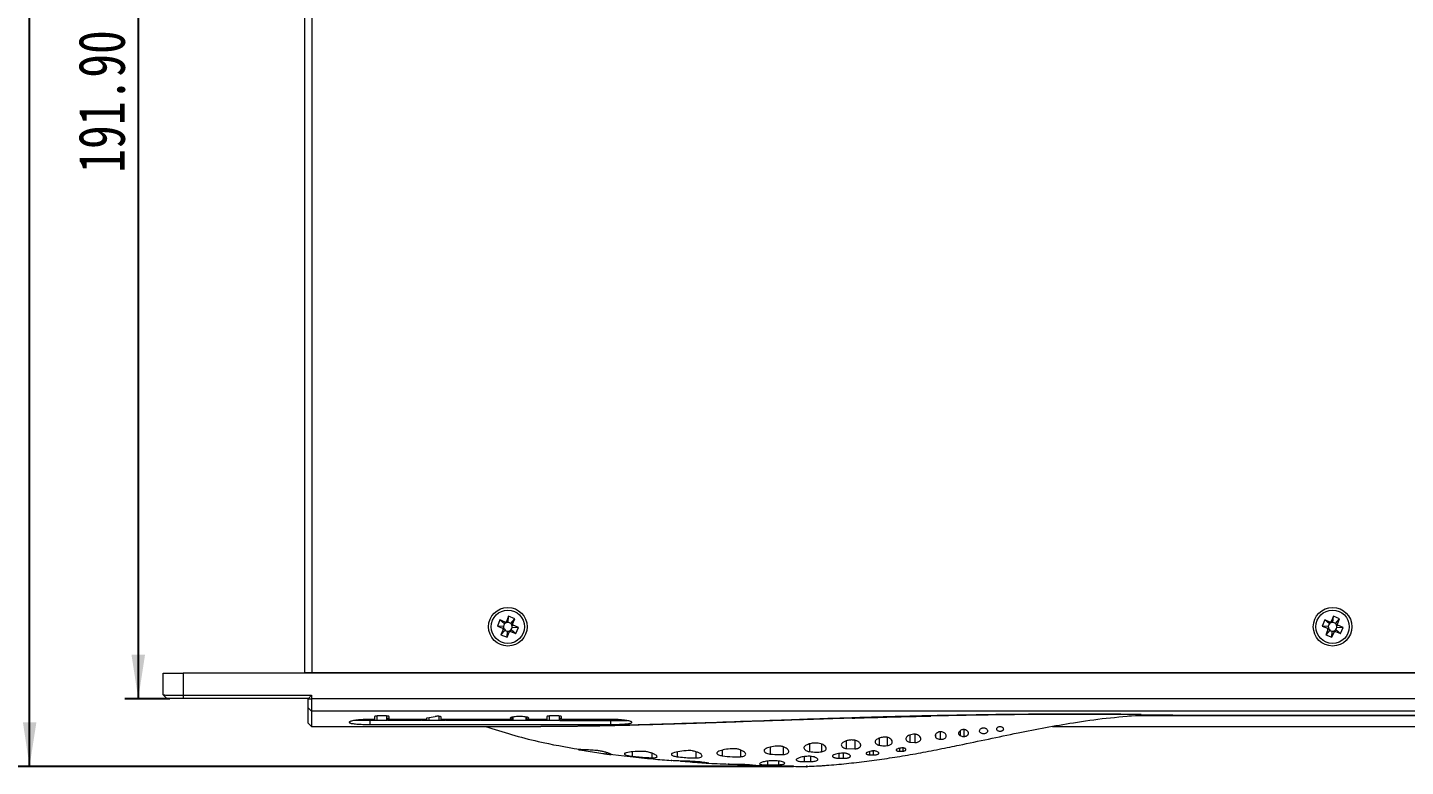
# Model space of a CAD drawing. Header units: millimetres. Extents: x 5 to 589, y 5 to 415.
# Drawn here: x 137.8 to 241.4, y 126.2 to 181.8 of the extents above; entities that cross this region are included whole.
import ezdxf

# ---------------------------------------------------------------- set-up
doc = ezdxf.new("R2010")
doc.units = ezdxf.units.MM
doc.header["$PDSIZE"] = -1
doc.styles.add('SLDTEXTSTYLE0', font='TXT', dxfattribs={"width": 0.75})
doc.dimstyles.new('SLDDIMSTYLE1', dxfattribs={"dimtxt": 3.5, "dimasz": 3.302, "dimexe": 0, "dimexo": 0.0625, "dimgap": 0.875, "dimtad": 1, "dimlfac": 2, "dimrnd": 1e-09, "dimzin": 4, "dimdsep": 46, "dimtxsty": 'SLDTEXTSTYLE0', "dimsah": 1, "dimcen": 0.09, "dimadec": 0, "dimazin": 1, "dimtfac": 1, "dimtofl": 0, "dimtmove": 0, "dimatfit": 3, "dimfxl": 1, "dimfrac": 2, "dimtolj": 1, "dimtzin": 12, "dimarcsym": 0})
doc.dimstyles.new('SLDDIMSTYLE2', dxfattribs={"dimtxt": 3.5, "dimasz": 3.302, "dimexe": 0, "dimexo": 0.0625, "dimgap": 0.875, "dimtad": 1, "dimdec": 1, "dimlfac": 2, "dimrnd": 1e-09, "dimzin": 12, "dimdsep": 46, "dimtxsty": 'SLDTEXTSTYLE0', "dimsah": 1, "dimcen": 0.09, "dimadec": 0, "dimazin": 3, "dimtfac": 1, "dimtofl": 0, "dimtmove": 0, "dimatfit": 3, "dimfxl": 1, "dimfrac": 2, "dimtolj": 1, "dimtzin": 12, "dimarcsym": 0})

# ---------------------------------------------------------------- blocks, each defined once
blk = doc.blocks.new('_D_2')
for p, q in [((157.64, 227.27), (136.99, 227.27)), ((137.99, 126.23), (137.99, 227.27)), ((195.42, 126.23), (136.99, 126.23))]:
    blk.add_line(p, q)
for points in [[(137.99, 227.27), (137.49, 223.97), (138.5, 223.97)], [(137.99, 126.23), (138.5, 129.54), (137.49, 129.54)]]:
    blk.add_solid(points)
at = {"insert": (133.48, 173.49), "char_height": 3.5, "attachment_point": 1, "rotation": 90, "style": 'SLDTEXTSTYLE0'}
blk.add_mtext('202.1', dxfattribs=at)
blk = doc.blocks.new('_D_4')
for p, q in [((157.64, 227.27), (145.16, 227.27)), ((146.16, 227.27), (146.16, 131.32)), ((148.54, 131.32), (145.16, 131.32))]:
    blk.add_line(p, q)
for points in [[(146.16, 227.27), (145.65, 223.97), (146.67, 223.97)], [(146.16, 131.32), (146.67, 134.63), (145.65, 134.63)]]:
    blk.add_solid(points)
at = {"insert": (141.65, 170.84), "char_height": 3.5, "attachment_point": 1, "rotation": 90, "style": 'SLDTEXTSTYLE0'}
blk.add_mtext('191.90', dxfattribs=at)

msp = doc.modelspace()

# ---------------------------------------------------------------- linework, layer by layer
at = {"color": 7, "linetype": 'Continuous', "lineweight": 15}
for p, q in [((158.6443, 227.2748), (158.6443, 133.2748)), ((159.2193, 227.2748), (159.2193, 133.2748)), ((173.3466, 137.2422), (173.1557, 136.7801)), ((173.1557, 136.7801), (173.5487, 136.6178)), ((173.6201, 136.7475), (173.1557, 136.7801)), ((173.7396, 137.0799), (173.3466, 137.2422)), ((173.6986, 136.9375), (173.3466, 137.2422)), ((173.9997, 137.5134), (173.8373, 137.1205)), ((173.9671, 137.049), (173.9997, 137.5134)), ((174.4618, 137.3225), (173.9997, 137.5134)), ((174.1571, 136.9705), (174.4618, 137.3225)), ((174.2994, 136.9295), (174.4618, 137.3225)), ((174.733, 136.6695), (174.34, 136.8318)), ((235.3466, 137.2422), (235.1557, 136.7801)), ((235.1557, 136.7801), (235.5487, 136.6178)), ((235.6201, 136.7475), (235.1557, 136.7801)), ((235.7396, 137.0799), (235.3466, 137.2422)), ((235.6986, 136.9375), (235.3466, 137.2422)), ((235.9997, 137.5134), (235.8373, 137.1205)), ((235.9671, 137.049), (235.9997, 137.5134)), ((236.4618, 137.3225), (235.9997, 137.5134)), ((236.1571, 136.9705), (236.4618, 137.3225)), ((236.2994, 136.9295), (236.4618, 137.3225)), ((236.733, 136.6695), (236.34, 136.8318)), ((173.5893, 136.5201), (173.4269, 136.1271)), ((173.7316, 136.4791), (173.4269, 136.1271)), ((173.4269, 136.1271), (173.889, 135.9362)), ((173.889, 135.9362), (173.9216, 136.4006)), ((173.889, 135.9362), (174.0514, 136.3292)), ((174.1491, 136.3697), (174.5421, 136.2074)), ((174.1901, 136.5121), (174.5421, 136.2074)), ((174.2685, 136.7021), (174.733, 136.6695)), ((174.5421, 136.2074), (174.733, 136.6695)), ((235.5893, 136.5201), (235.4269, 136.1271)), ((235.7316, 136.4791), (235.4269, 136.1271)), ((235.4269, 136.1271), (235.889, 135.9362)), ((235.889, 135.9362), (235.9216, 136.4006)), ((235.889, 135.9362), (236.0514, 136.3292)), ((236.1491, 136.3697), (236.5421, 136.2074)), ((236.1901, 136.5121), (236.5421, 136.2074)), ((236.2685, 136.7021), (236.733, 136.6695)), ((236.5421, 136.2074), (236.733, 136.6695)), ((148.0443, 133.2248), (149.5443, 133.2248)), ((148.0443, 131.6025), (148.0443, 133.2248)), ((149.5443, 133.2248), (149.5443, 131.5886)), ((388.3443, 133.2248), (149.5443, 133.2248)), ((158.6443, 133.2748), (159.2193, 133.2748)), ((159.2193, 133.2748), (378.6693, 133.2748)), ((159.7698, 133.2748), (159.7693, 133.2248)), ((148.0443, 131.6025), (148.3085, 131.3248)), ((149.5443, 131.5886), (159.1943, 131.5886)), ((149.5443, 131.5886), (149.5443, 131.3248)), ((159.1943, 131.5886), (158.9447, 131.3248)), ((159.1943, 131.5886), (159.1943, 131.3008)), ((158.9447, 131.3248), (149.5443, 131.3248)), ((158.9443, 131.3139), (158.9443, 131.3248)), ((158.9443, 131.3139), (159.1943, 131.3008)), ((158.9443, 130.6224), (158.9443, 131.3139)), ((158.9443, 130.6224), (159.1943, 130.3788)), ((158.9443, 129.4748), (158.9443, 130.6224)), ((378.6943, 131.3008), (159.1943, 131.3008)), ((159.1943, 131.3008), (159.1943, 130.3788)), ((378.6943, 130.3788), (159.1943, 130.3788)), ((159.1943, 130.3788), (159.1943, 129.2248)), ((164.0943, 129.6748), (162.3806, 129.6748)), ((163.9193, 129.7608), (163.5943, 129.7608)), ((163.9193, 129.9736), (163.9193, 129.7608)), ((164.0943, 130.0181), (164.0943, 129.6748)), ((164.8443, 129.6748), (164.0943, 129.6748)), ((164.7693, 130.0205), (164.1693, 130.0205)), ((164.8443, 129.6748), (164.8443, 130.0177)), ((165.0193, 129.8248), (164.8443, 129.8248)), ((164.8943, 129.8248), (164.8943, 129.6748)), ((166.6943, 129.6748), (164.8943, 129.6748)), ((165.0193, 129.7608), (165.0193, 129.9736)), ((167.8193, 129.7608), (165.0193, 129.7608)), ((166.6943, 129.7608), (166.6943, 129.6748)), ((167.4443, 129.6748), (166.6943, 129.6748)), ((167.4443, 129.6748), (167.4443, 129.7608)), ((167.4943, 129.7608), (167.4943, 129.6748)), ((167.9943, 129.6748), (167.4943, 129.6748)), ((167.8193, 129.8415), (167.8193, 129.7608)), ((167.9943, 129.8899), (167.9943, 129.6748)), ((168.7443, 129.6748), (167.9943, 129.6748)), ((168.7443, 129.9945), (168.7443, 129.6748)), ((169.2443, 129.6748), (168.7443, 129.6748)), ((168.9193, 129.7608), (168.9193, 129.951)), ((174.2568, 129.7608), (168.9193, 129.7608)), ((169.2443, 129.7608), (169.2443, 129.6748)), ((169.2943, 129.7608), (169.2943, 129.6748)), ((171.0943, 129.6748), (169.2943, 129.6748)), ((171.0943, 129.7608), (171.0943, 129.6748)), ((171.8443, 129.6748), (171.0943, 129.6748)), ((171.8443, 129.7608), (171.8443, 129.6748)), ((171.8943, 129.7608), (171.8943, 129.6748)), ((172.6857, 129.6748), (171.8943, 129.6748)), ((172.6857, 129.7608), (172.6857, 129.6748)), ((173.1443, 129.6748), (172.6857, 129.6748)), ((173.1443, 129.7608), (173.1443, 129.6748)), ((173.603, 129.6748), (173.1443, 129.6748)), ((173.603, 129.7608), (173.603, 129.6748)), ((174.3193, 129.6748), (173.603, 129.6748)), ((174.2568, 129.7898), (174.2568, 129.9285)), ((174.2568, 129.7898), (174.2568, 129.7608)), ((174.3193, 129.9435), (174.3193, 129.6748)), ((175.3193, 129.6748), (174.3193, 129.6748)), ((175.3193, 129.6748), (175.3193, 129.9432)), ((175.3818, 129.8248), (175.3193, 129.8248)), ((177.0443, 129.6748), (175.3193, 129.6748)), ((175.3818, 129.7898), (175.3818, 129.9285)), ((175.3818, 129.7608), (175.3818, 129.7898)), ((176.8693, 129.7608), (175.3818, 129.7608)), ((176.8693, 129.9736), (176.8693, 129.7608)), ((177.0443, 130.0181), (177.0443, 129.6748)), ((177.7943, 129.6748), (177.0443, 129.6748)), ((177.7193, 130.0205), (177.1193, 130.0205)), ((177.7943, 130.0177), (177.7943, 129.6748)), ((177.9693, 129.8248), (177.7943, 129.8248)), ((177.8443, 129.8248), (177.8443, 129.6748)), ((177.8443, 129.6748), (180.4193, 129.6748)), ((177.9693, 129.7608), (177.9693, 129.9736)), ((181.6943, 129.7608), (177.9693, 129.7608)), ((180.4193, 129.6748), (180.4193, 129.7608)), ((180.4193, 129.6748), (182.9303, 129.6748)), ((221.4443, 130.1159), (221.4443, 130.0701)), ((221.5443, 130.1147), (221.5443, 130.1333)), ((221.5443, 130.0824), (221.5443, 130.1147)), ((223.1853, 130.0919), (221.5443, 130.0824)), ((223.9445, 130.0922), (223.1853, 130.0919)), ((370.5943, 130.0268), (223.9443, 130.0268)), ((223.9445, 130.0922), (370.5739, 130.0922)), ((158.9443, 129.4748), (159.1943, 129.2248)), ((159.1943, 129.2248), (176.4129, 129.2248)), ((163.5943, 129.3834), (181.6943, 129.3834)), ((204.5393, 128.6468), (204.5393, 128.0309)), ((206.0598, 128.5539), (206.06, 128.5177)), ((206.0601, 128.4802), (206.0948, 128.4215)), ((214.8746, 129.2248), (372.7477, 129.2248)), ((199.3748, 127.5802), (200.0155, 127.5476)), ((204.1697, 128.054), (204.5393, 128.0309)), ((190.5185, 126.3957), (190.5159, 126.3987)), ((191.2145, 126.3797), (192.0389, 126.3263)), ((192.8501, 126.4287), (192.8525, 126.4202)), ((196.206, 126.5939), (196.697, 126.6034)), ((198.8132, 126.8524), (199.1493, 126.8485)), ((201.1384, 127.1079), (201.4136, 127.1002)), ((203.3867, 127.3712), (203.6257, 127.383)), ((191.8603, 126.3447), (192.0397, 126.3363)), ((193.4732, 126.3385), (194.2956, 126.359))]:
    msp.add_line(p, q, dxfattribs=at)
at = {"color": 8, "linetype": 'Continuous', "lineweight": 15}
for p, q in [((160.2693, 133.2748), (160.2693, 133.2248)), ((163.5943, 129.3834), (163.5943, 129.6748)), ((181.6943, 129.3834), (181.6943, 129.6748)), ((223.1872, 130.0262), (220.6258, 129.9995)), ((204.1697, 128.5888), (204.1697, 128.054)), ((206.0948, 128.6294), (206.0948, 128.4215)), ((206.4483, 128.8311), (206.4483, 128.2678)), ((207.9429, 128.9079), (207.9429, 128.549)), ((208.2247, 128.9946), (208.2247, 128.4839)), ((190.0434, 127.436), (190.0434, 127.0273)), ((191.4212, 127.4678), (191.4212, 126.9607)), ((193.6647, 127.6757), (193.6647, 127.1558)), ((194.6438, 127.7031), (194.6438, 127.1248)), ((196.6254, 127.9213), (196.6254, 127.3386)), ((197.5196, 127.9175), (197.5196, 127.3304)), ((199.3748, 128.1449), (199.3748, 127.5802)), ((200.0155, 128.1962), (200.0155, 127.5476)), ((201.8536, 128.3453), (201.8536, 127.8221)), ((202.4599, 128.4185), (202.4599, 127.7922)), ((203.3867, 127.5868), (203.3867, 127.3712)), ((203.6257, 127.6224), (203.6257, 127.383)), ((181.3407, 127.2778), (181.3407, 127.1697)), ((183.2857, 127.3236), (183.2857, 126.9929)), ((184.7703, 127.2206), (184.7703, 126.8821)), ((186.6709, 127.3138), (186.6709, 126.9542)), ((188.0779, 127.334), (188.0779, 126.8627)), ((188.404, 126.5618), (188.404, 126.5164)), ((193.4732, 126.6292), (193.4732, 126.3385)), ((194.2956, 126.6314), (194.2956, 126.359)), ((196.206, 126.9633), (196.206, 126.5939)), ((196.697, 126.9836), (196.697, 126.6034)), ((198.8132, 127.1867), (198.8132, 126.8524)), ((199.1493, 127.2307), (199.1493, 126.8485)), ((201.1384, 127.3353), (201.1384, 127.1079)), ((201.4136, 127.3947), (201.4136, 127.1002))]:
    msp.add_line(p, q, dxfattribs=at)
at = {"color": 7, "linetype": 'Continuous', "lineweight": 15}
for centre, radius in [((173.9443, 136.7248), 1.45), ((173.9443, 136.7248), 1.25), ((235.9443, 136.7248), 1.45), ((235.9443, 136.7248), 1.25)]:
    msp.add_circle(centre, radius, dxfattribs=at)
for centre, start, end in [((173.9443, 136.7248), 175.986668, 202.551719), ((173.9443, 136.7248), 139.11677, 175.986668), ((173.9443, 136.7248), 112.551719, 139.11677), ((173.9443, 136.7248), 85.986668, 112.551719), ((173.9443, 136.7248), 49.11677, 85.986668), ((173.9443, 136.7248), 22.551719, 49.11677), ((173.9443, 136.7248), 355.986668, 22.551719), ((235.9443, 136.7248), 175.986668, 202.551719), ((235.9443, 136.7248), 139.11677, 175.986668), ((235.9443, 136.7248), 112.551719, 139.11677), ((235.9443, 136.7248), 85.986668, 112.551719), ((235.9443, 136.7248), 49.11677, 85.986668), ((235.9443, 136.7248), 22.551719, 49.11677), ((235.9443, 136.7248), 355.986668, 22.551719), ((173.9443, 136.7248), 202.551719, 229.11677), ((173.9443, 136.7248), 229.11677, 265.986668), ((173.9443, 136.7248), 265.986668, 292.551719), ((173.9443, 136.7248), 292.551719, 319.11677), ((173.9443, 136.7248), 319.11677, 355.986668), ((235.9443, 136.7248), 202.551719, 229.11677), ((235.9443, 136.7248), 229.11677, 265.986668), ((235.9443, 136.7248), 265.986668, 292.551719), ((235.9443, 136.7248), 292.551719, 319.11677), ((235.9443, 136.7248), 319.11677, 355.986668)]:
    msp.add_arc(centre, 0.325, start, end, dxfattribs=at)
msp.add_ellipse((160.6215, 174.2248), major_axis=(0, 45), ratio=0.95652174, start_param=3.31123835, end_param=3.32539841, dxfattribs=at)
for points, knots in [([(173.7396, 137.0799), (173.7477, 137.0774), (173.7639, 137.0725), (173.7896, 137.0759), (173.8124, 137.087), (173.8287, 137.103), (173.8349, 137.1155), (173.8373, 137.1205)], [0, 0, 0, 0, 0.2149721, 0.4299727, 0.64434091, 0.85844186, 1, 1, 1, 1]), ([(173.8197, 137.0249), (173.8195, 137.0249), (173.8072, 137.0225), (173.784, 137.031), (173.7576, 137.0541), (173.7463, 137.0698), (173.7402, 137.0789), (173.7396, 137.0799), (173.7396, 137.0799)], [0, 0, 0, 0, 0.00365137, 0.26326612, 0.50802727, 0.9492404, 0.99994126, 1, 1, 1, 1]), ([(173.8373, 137.1205), (173.8373, 137.1205), (173.8375, 137.1194), (173.8397, 137.1086), (173.8429, 137.0896), (173.8409, 137.0592), (173.8341, 137.041), (173.8272, 137.0312), (173.8226, 137.0269), (173.8198, 137.025), (173.8197, 137.0249)], [0, 0, 0, 0, 0.00005872, 0.0507432, 0.49181378, 0.73649586, 0.865952, 0.93104665, 0.99634981, 1, 1, 1, 1]), ([(174.2445, 136.8494), (174.2445, 136.8496), (174.2421, 136.8619), (174.2506, 136.8852), (174.2736, 136.9115), (174.2894, 136.9228), (174.2985, 136.9289), (174.2994, 136.9295), (174.2994, 136.9295)], [0, 0, 0, 0, 0.00365137, 0.26326612, 0.50802727, 0.9492404, 0.99994126, 1, 1, 1, 1]), ([(174.34, 136.8318), (174.34, 136.8318), (174.3389, 136.8316), (174.3281, 136.8294), (174.3091, 136.8263), (174.2787, 136.8283), (174.2606, 136.8351), (174.2507, 136.8419), (174.2464, 136.8466), (174.2446, 136.8493), (174.2445, 136.8494)], [0, 0, 0, 0, 0.00005872, 0.0507432, 0.49181378, 0.73649586, 0.865952, 0.93104665, 0.99634981, 1, 1, 1, 1]), ([(174.2994, 136.9295), (174.297, 136.9214), (174.2921, 136.9052), (174.2954, 136.8796), (174.3065, 136.8567), (174.3225, 136.8404), (174.335, 136.8343), (174.34, 136.8318)], [0, 0, 0, 0, 0.2149721, 0.4299727, 0.64434091, 0.85844186, 1, 1, 1, 1]), ([(235.7396, 137.0799), (235.7477, 137.0774), (235.7639, 137.0725), (235.7896, 137.0759), (235.8124, 137.087), (235.8287, 137.103), (235.8349, 137.1155), (235.8373, 137.1205)], [0, 0, 0, 0, 0.214972103, 0.429972695, 0.644340915, 0.85844186, 1, 1, 1, 1]), ([(235.8197, 137.0249), (235.8195, 137.0249), (235.8072, 137.0225), (235.784, 137.031), (235.7576, 137.0541), (235.7463, 137.0698), (235.7402, 137.0789), (235.7396, 137.0799), (235.7396, 137.0799)], [0, 0, 0, 0, 0.00365137, 0.26326612, 0.50802727, 0.9492404, 0.99994126, 1, 1, 1, 1]), ([(235.8373, 137.1205), (235.8373, 137.1205), (235.8375, 137.1194), (235.8397, 137.1086), (235.8429, 137.0896), (235.8409, 137.0592), (235.8341, 137.041), (235.8272, 137.0312), (235.8226, 137.0269), (235.8198, 137.025), (235.8197, 137.0249)], [0, 0, 0, 0, 0.00005872, 0.0507432, 0.49181378, 0.73649586, 0.865952, 0.93104665, 0.99634981, 1, 1, 1, 1]), ([(236.2445, 136.8494), (236.2445, 136.8496), (236.2421, 136.8619), (236.2506, 136.8852), (236.2736, 136.9115), (236.2894, 136.9228), (236.2985, 136.9289), (236.2994, 136.9295), (236.2994, 136.9295)], [0, 0, 0, 0, 0.00365137, 0.26326612, 0.50802727, 0.9492404, 0.99994126, 1, 1, 1, 1]), ([(236.34, 136.8318), (236.34, 136.8318), (236.3389, 136.8316), (236.3281, 136.8294), (236.3091, 136.8263), (236.2787, 136.8283), (236.2606, 136.8351), (236.2507, 136.8419), (236.2464, 136.8466), (236.2446, 136.8493), (236.2445, 136.8494)], [0, 0, 0, 0, 0.00005872, 0.0507432, 0.49181378, 0.73649586, 0.865952, 0.93104665, 0.99634981, 1, 1, 1, 1]), ([(236.2994, 136.9295), (236.297, 136.9214), (236.2921, 136.9052), (236.2954, 136.8796), (236.3065, 136.8567), (236.3225, 136.8404), (236.335, 136.8343), (236.34, 136.8318)], [0, 0, 0, 0, 0.2149721, 0.4299727, 0.64434091, 0.85844186, 1, 1, 1, 1]), ([(173.5487, 136.6178), (173.5487, 136.6178), (173.5498, 136.618), (173.5606, 136.6202), (173.5795, 136.6233), (173.61, 136.6213), (173.6281, 136.6145), (173.638, 136.6077), (173.6423, 136.603), (173.6441, 136.6003), (173.6442, 136.6002)], [0, 0, 0, 0, 0.00005872, 0.0507432, 0.49181378, 0.73649586, 0.865952, 0.93104665, 0.99634981, 1, 1, 1, 1]), ([(173.5893, 136.5201), (173.5917, 136.5282), (173.5966, 136.5444), (173.5933, 136.57), (173.5822, 136.5929), (173.5662, 136.6092), (173.5537, 136.6153), (173.5487, 136.6178)], [0, 0, 0, 0, 0.2149721, 0.4299727, 0.64434091, 0.85844186, 1, 1, 1, 1]), ([(173.6442, 136.6002), (173.6442, 136.6), (173.6466, 136.5877), (173.6381, 136.5644), (173.615, 136.5381), (173.5993, 136.5268), (173.5902, 136.5207), (173.5893, 136.5201), (173.5893, 136.5201)], [0, 0, 0, 0, 0.00365137, 0.26326612, 0.50802727, 0.9492404, 0.99994126, 1, 1, 1, 1]), ([(174.0514, 136.3292), (174.0514, 136.3292), (174.0511, 136.3302), (174.049, 136.341), (174.0458, 136.36), (174.0478, 136.3904), (174.0546, 136.4086), (174.0615, 136.4184), (174.0661, 136.4227), (174.0688, 136.4246), (174.069, 136.4247)], [0, 0, 0, 0, 0.00005872, 0.0507432, 0.49181378, 0.73649586, 0.865952, 0.93104665, 0.99634981, 1, 1, 1, 1]), ([(174.1491, 136.3697), (174.141, 136.3722), (174.1248, 136.3771), (174.0991, 136.3737), (174.0763, 136.3626), (174.06, 136.3466), (174.0538, 136.3341), (174.0514, 136.3292)], [0, 0, 0, 0, 0.2149721, 0.4299727, 0.64434091, 0.85844186, 1, 1, 1, 1]), ([(174.069, 136.4247), (174.0692, 136.4247), (174.0814, 136.4271), (174.1047, 136.4186), (174.131, 136.3955), (174.1423, 136.3798), (174.1485, 136.3707), (174.1491, 136.3697), (174.1491, 136.3697)], [0, 0, 0, 0, 0.00365137, 0.26326612, 0.50802727, 0.9492404, 0.99994126, 1, 1, 1, 1]), ([(235.5487, 136.6178), (235.5487, 136.6178), (235.5498, 136.618), (235.5606, 136.6202), (235.5795, 136.6233), (235.61, 136.6213), (235.6281, 136.6145), (235.638, 136.6077), (235.6423, 136.603), (235.6441, 136.6003), (235.6442, 136.6002)], [0, 0, 0, 0, 0.00005872, 0.0507432, 0.49181378, 0.73649586, 0.865952, 0.93104665, 0.99634981, 1, 1, 1, 1]), ([(235.5893, 136.5201), (235.5917, 136.5282), (235.5966, 136.5444), (235.5933, 136.57), (235.5822, 136.5929), (235.5662, 136.6092), (235.5537, 136.6153), (235.5487, 136.6178)], [0, 0, 0, 0, 0.214972103, 0.429972695, 0.644340915, 0.85844186, 1, 1, 1, 1]), ([(235.6442, 136.6002), (235.6442, 136.6), (235.6466, 136.5877), (235.6381, 136.5644), (235.615, 136.5381), (235.5993, 136.5268), (235.5902, 136.5207), (235.5893, 136.5201), (235.5893, 136.5201)], [0, 0, 0, 0, 0.00365137, 0.26326612, 0.50802727, 0.9492404, 0.99994126, 1, 1, 1, 1]), ([(236.0514, 136.3292), (236.0514, 136.3292), (236.0511, 136.3302), (236.049, 136.341), (236.0458, 136.36), (236.0478, 136.3904), (236.0546, 136.4086), (236.0615, 136.4184), (236.0661, 136.4227), (236.0688, 136.4246), (236.069, 136.4247)], [0, 0, 0, 0, 0.00005872, 0.0507432, 0.49181378, 0.73649586, 0.865952, 0.93104665, 0.99634981, 1, 1, 1, 1]), ([(236.1491, 136.3697), (236.141, 136.3722), (236.1248, 136.3771), (236.0991, 136.3737), (236.0763, 136.3626), (236.06, 136.3466), (236.0538, 136.3341), (236.0514, 136.3292)], [0, 0, 0, 0, 0.2149721, 0.4299727, 0.64434091, 0.85844186, 1, 1, 1, 1]), ([(236.069, 136.4247), (236.0692, 136.4247), (236.0814, 136.4271), (236.1047, 136.4186), (236.131, 136.3955), (236.1423, 136.3798), (236.1485, 136.3707), (236.1491, 136.3697), (236.1491, 136.3697)], [0, 0, 0, 0, 0.00365137, 0.26326612, 0.50802727, 0.9492404, 0.99994126, 1, 1, 1, 1]), ([(148.0443, 131.6025), (148.0531, 131.6012), (148.0702, 131.5988), (148.1992, 131.5949), (148.3803, 131.5919), (148.6623, 131.5892), (149.056, 131.5884), (149.391, 131.5886), (149.5443, 131.5886)], [0, 0, 0, 0, 0.15706937, 0.30503962, 0.44390515, 0.57366123, 0.80487126, 1, 1, 1, 1]), ([(149.5443, 131.3248), (149.4639, 131.3248), (149.3013, 131.3248), (148.9915, 131.3248), (148.6505, 131.3248), (148.4191, 131.3248), (148.3178, 131.3248), (148.3116, 131.3248), (148.3085, 131.3248)], [0, 0, 0, 0, 0.12428299, 0.25105734, 0.49977997, 0.74862769, 0.87547429, 1, 1, 1, 1]), ([(163.5943, 129.7608), (163.5078, 129.7602), (163.3321, 129.7589), (163.0773, 129.7484), (162.8349, 129.7321), (162.6157, 129.7103), (162.4217, 129.6839), (162.2614, 129.6542), (162.1369, 129.6219), (162.0542, 129.5888), (162.0148, 129.5555), (162.0209, 129.5237), (162.0726, 129.4938), (162.1676, 129.467), (162.3047, 129.4435), (162.4771, 129.4238), (162.6829, 129.4079), (162.9122, 129.396), (163.1629, 129.3878), (163.3649, 129.3845), (163.5102, 129.3835), (163.5663, 129.3835), (163.5943, 129.3834)], [0, 0, 0, 0, 0.05229077, 0.10610592, 0.1583945, 0.21218279, 0.26479046, 0.31889254, 0.37205545, 0.42674009, 0.48024237, 0.53529642, 0.58877933, 0.64382806, 0.69704503, 0.75182298, 0.80473245, 0.85918918, 0.91187734, 0.96610012, 0.98302572, 1, 1, 1, 1]), ([(164.1693, 130.0205), (164.1416, 130.02), (164.0861, 130.019), (164.0121, 130.011), (163.9555, 129.9993), (163.9241, 129.9861), (163.9207, 129.9773), (163.9193, 129.9736)], [0, 0, 0, 0, 0.2100545, 0.42005019, 0.63172586, 0.84694172, 1, 1, 1, 1]), ([(165.0193, 129.9736), (165.0165, 129.9789), (165.0108, 129.9894), (164.9666, 130.0037), (164.9016, 130.0144), (164.8316, 130.0198), (164.7864, 130.0203), (164.7693, 130.0205)], [0, 0, 0, 0, 0.21936607, 0.43878624, 0.65655278, 0.87072484, 1, 1, 1, 1]), ([(167.8887, 129.8708), (167.8711, 129.867), (167.8361, 129.8593), (167.8205, 129.8486), (167.8195, 129.8427), (167.8193, 129.8415)], [0, 0, 0, 0, 0.44477454, 0.88940403, 1, 1, 1, 1]), ([(168.9193, 129.951), (168.9165, 129.9562), (168.9108, 129.9666), (168.8666, 129.9806), (168.8017, 129.9912), (168.7215, 129.9971), (168.6369, 129.9977), (168.5538, 129.9932), (168.5108, 129.9863), (168.4887, 129.9828)], [0, 0, 0, 0, 0.14509273, 0.29022009, 0.43428913, 0.57605218, 0.71563962, 0.85420692, 1, 1, 1, 1]), ([(175.3818, 129.7898), (175.4228, 129.8008), (175.5047, 129.823), (175.5315, 129.8635), (175.4814, 129.9044), (175.3533, 129.9413), (175.164, 129.9689), (174.9369, 129.9835), (174.6991, 129.9834), (174.4763, 129.9689), (174.2911, 129.9422), (174.1626, 129.9064), (174.108, 129.8661), (174.13, 129.8245), (174.2139, 129.8015), (174.2568, 129.7898)], [0, 0, 0, 0, 0.07721529, 0.1544072, 0.23212621, 0.30997113, 0.38717628, 0.46321188, 0.5381382, 0.61260553, 0.68749022, 0.76343321, 0.8405362, 0.91834458, 1, 1, 1, 1]), ([(177.1193, 130.0205), (177.0916, 130.02), (177.0361, 130.019), (176.9621, 130.011), (176.9055, 129.9993), (176.8741, 129.9861), (176.8707, 129.9773), (176.8693, 129.9736)], [0, 0, 0, 0, 0.2100545, 0.420050192, 0.631725859, 0.846941718, 1, 1, 1, 1]), ([(177.9693, 129.9736), (177.9665, 129.9789), (177.9608, 129.9894), (177.9166, 130.0037), (177.8516, 130.0144), (177.7816, 130.0198), (177.7364, 130.0203), (177.7193, 130.0205)], [0, 0, 0, 0, 0.21936607, 0.43878624, 0.65655278, 0.87072484, 1, 1, 1, 1]), ([(181.6943, 129.3834), (181.7814, 129.3838), (181.958, 129.3845), (182.2142, 129.3903), (182.458, 129.3997), (182.6781, 129.4128), (182.8723, 129.4299), (183.0318, 129.4506), (183.1549, 129.475), (183.236, 129.5024), (183.2741, 129.5327), (183.2673, 129.5648), (183.2154, 129.5982), (183.1203, 129.6313), (182.983, 129.6634), (182.8098, 129.6926), (182.6027, 129.7182), (182.372, 129.7385), (182.1202, 129.7529), (181.9186, 129.7589), (181.7752, 129.7606), (181.7213, 129.7608), (181.6943, 129.7608)], [0, 0, 0, 0, 0.0525766, 0.10667926, 0.1592555, 0.21335329, 0.26599192, 0.3201472, 0.37296736, 0.42730367, 0.48040653, 0.5350323, 0.58843551, 0.64337907, 0.69691472, 0.75201381, 0.80533811, 0.86023817, 0.91304271, 0.96740902, 0.98368252, 1, 1, 1, 1]), ([(199.809, 129.8772), (198.1929, 129.825), (195.3793, 129.7341), (191.4156, 129.5915), (189.0789, 129.5118), (187.9097, 129.4719)], [0, 0, 0, 0, 0.40271166, 0.70113446, 1, 1, 1, 1]), ([(199.8267, 129.8602), (199.2744, 129.843), (198.0532, 129.8048), (196.0556, 129.7384), (193.7733, 129.66), (191.506, 129.5812), (189.5433, 129.5136), (188.419, 129.4763), (187.9443, 129.4605)], [0, 0, 0, 0, 0.13754306, 0.30419089, 0.49993626, 0.71155477, 0.87823994, 1, 1, 1, 1]), ([(205.735, 130.0353), (205.1377, 130.0215), (203.9429, 129.9941), (201.9661, 129.9417), (200.5911, 129.9006), (199.809, 129.8772)], [0, 0, 0, 0, 0.30130218, 0.6026095, 1, 1, 1, 1]), ([(199.8267, 129.8602), (199.8336, 129.8604), (199.9021, 129.8624), (200.8839, 129.8926), (202.8454, 129.9495), (204.7561, 129.9941), (205.746, 130.0172)], [0, 0, 0, 0, 0.00353467, 0.03486642, 0.50000369, 1, 1, 1, 1]), ([(221.5443, 130.1333), (220.192, 130.1443), (217.5329, 130.1659), (213.5611, 130.1542), (209.6395, 130.1138), (207.0357, 130.0614), (205.735, 130.0353)], [0, 0, 0, 0, 0.25636708, 0.50409885, 0.75226848, 1, 1, 1, 1]), ([(221.4443, 130.1151), (219.7242, 130.1264), (216.2579, 130.1491), (211.0139, 130.1157), (207.5106, 130.0502), (205.746, 130.0172)], [0, 0, 0, 0, 0.32834678, 0.6616824, 1, 1, 1, 1]), ([(207.1584, 127.6846), (207.3993, 127.7336), (209.0811, 128.0758), (212.1471, 128.7367), (215.8579, 129.4464), (218.9267, 129.8804), (220.6037, 130.0068), (221.4443, 130.0701)], [0, 0, 0, 0, 0.05305382, 0.37041536, 0.66050744, 0.8298064, 1, 1, 1, 1]), ([(223.9443, 130.0268), (223.819, 130.0267), (223.6302, 130.0267), (223.3778, 130.0265), (223.2508, 130.0263), (223.1872, 130.0262)], [0, 0, 0, 0, 0.49647036, 0.74823715, 1, 1, 1, 1]), ([(172.2569, 129.2248), (173.569, 128.8194), (175.8856, 128.1037), (178.2873, 127.6943), (179.3287, 127.5168)], [0, 0, 0, 0, 0.566403349, 1, 1, 1, 1]), ([(187.9097, 129.4719), (187.1108, 129.4457), (185.512, 129.3933), (183.1704, 129.3256), (180.8756, 129.2703), (178.636, 129.2366), (177.148, 129.2199), (176.4176, 129.2249), (176.4129, 129.2249)], [0, 0, 0, 0, 0.202711922, 0.405654495, 0.602964647, 0.800500334, 0.998732275, 1, 1, 1, 1]), ([(187.9443, 129.4605), (187.1632, 129.4356), (185.6878, 129.3884), (183.6328, 129.3297), (181.7409, 129.2821), (179.8658, 129.2473), (178.2003, 129.2267), (177.1603, 129.2268), (176.7768, 129.2269)], [0, 0, 0, 0, 0.20418055, 0.38567626, 0.54455239, 0.71040994, 0.89322256, 1, 1, 1, 1]), ([(203.9558, 128.4677), (203.9266, 128.4349), (203.8718, 128.3734), (203.8653, 128.2685), (203.9089, 128.1776), (204.0011, 128.1044), (204.0955, 128.0674), (204.1558, 128.0565), (204.1697, 128.054)], [0, 0, 0, 0, 0.2183274, 0.40853782, 0.61889383, 0.78420238, 0.95047353, 1, 1, 1, 1]), ([(204.5393, 128.6468), (204.4688, 128.646), (204.328, 128.6444), (204.1364, 128.5852), (204.0196, 128.5195), (203.9665, 128.4764), (203.9558, 128.4677)], [0, 0, 0, 0, 0.30127958, 0.60181407, 0.92010182, 1, 1, 1, 1]), ([(204.5393, 128.0309), (204.5841, 128.0321), (204.6736, 128.0345), (204.7945, 128.068), (204.8946, 128.1212), (204.967, 128.197), (204.9989, 128.2956), (204.9734, 128.4113), (204.8864, 128.5195), (204.7616, 128.5971), (204.6432, 128.637), (204.5686, 128.644), (204.5393, 128.6468)], [0, 0, 0, 0, 0.08568006, 0.17120919, 0.2606248, 0.36162361, 0.47802145, 0.61027886, 0.75133604, 0.85647709, 0.94342762, 1, 1, 1, 1]), ([(206.3083, 128.8019), (206.2609, 128.7773), (206.1664, 128.7282), (206.0913, 128.6368), (206.0688, 128.5776), (206.0598, 128.5539)], [0, 0, 0, 0, 0.37586415, 0.74933866, 1, 1, 1, 1]), ([(206.4483, 128.2678), (206.4871, 128.2661), (206.5646, 128.2628), (206.6763, 128.2849), (206.7735, 128.3252), (206.8516, 128.386), (206.9008, 128.4683), (206.9059, 128.5703), (206.8552, 128.6747), (206.7602, 128.7596), (206.6439, 128.8153), (206.5204, 128.8392), (206.4016, 128.8333), (206.3386, 128.8121), (206.3083, 128.8019)], [0, 0, 0, 0, 0.069809042, 0.139554243, 0.211173544, 0.291280989, 0.384048587, 0.491569343, 0.610827619, 0.71015042, 0.789513241, 0.86940499, 0.93711694, 1, 1, 1, 1]), ([(207.8433, 128.7933), (207.8376, 128.7786), (207.8261, 128.7488), (207.8248, 128.7031), (207.8354, 128.6579), (207.8578, 128.6183), (207.8889, 128.5847), (207.9177, 128.563), (207.9375, 128.552), (207.9429, 128.549)], [0, 0, 0, 0, 0.16749739, 0.33972693, 0.50940379, 0.68451949, 0.81507006, 0.94912122, 1, 1, 1, 1]), ([(208.2554, 128.9952), (208.2188, 128.9961), (208.1457, 128.998), (208.042, 128.9702), (207.9425, 128.9185), (207.8767, 128.8552), (207.8514, 128.8084), (207.8433, 128.7933)], [0, 0, 0, 0, 0.18904487, 0.37775015, 0.57455162, 0.86328002, 1, 1, 1, 1]), ([(207.9429, 128.549), (207.9805, 128.5323), (208.0558, 128.4989), (208.1601, 128.4846), (208.2162, 128.484), (208.2247, 128.4839)], [0, 0, 0, 0, 0.45806874, 0.91785918, 1, 1, 1, 1]), ([(208.2247, 128.4839), (208.2417, 128.4844), (208.2763, 128.4854), (208.3263, 128.4932), (208.3737, 128.5052), (208.4175, 128.5216), (208.4573, 128.542), (208.4936, 128.567), (208.5248, 128.5964), (208.5506, 128.6314), (208.5683, 128.6709), (208.5764, 128.7157), (208.5728, 128.7637), (208.5553, 128.8141), (208.5232, 128.8643), (208.4807, 128.9064), (208.4328, 128.9397), (208.3877, 128.9627), (208.34, 128.9799), (208.2966, 128.9905), (208.2676, 128.9938), (208.2554, 128.9952)], [0, 0, 0, 0, 0.04245275, 0.08624172, 0.12867322, 0.1722109, 0.21729855, 0.26337463, 0.3155241, 0.36878417, 0.42990946, 0.49239743, 0.56218954, 0.63379883, 0.70707373, 0.78290708, 0.83337962, 0.88514656, 0.92668089, 0.96932253, 1, 1, 1, 1]), ([(210.0066, 128.8967), (210.0017, 128.927), (209.9921, 128.9879), (209.922, 129.0624), (209.835, 129.1086), (209.7499, 129.1294), (209.6655, 129.13), (209.587, 129.1122), (209.5109, 129.0759), (209.4474, 129.019), (209.4065, 128.9417), (209.4026, 128.8544), (209.4454, 128.7752), (209.5207, 128.7201), (209.6055, 128.6895), (209.6964, 128.679), (209.7849, 128.6874), (209.8635, 128.7111), (209.9317, 128.7499), (209.9845, 128.8053), (210.0049, 128.8574), (210.0062, 128.8894), (210.0066, 128.8967)], [0, 0, 0, 0, 0.07193005, 0.14458073, 0.19150338, 0.23135523, 0.27133763, 0.30843819, 0.34786455, 0.40512567, 0.46331049, 0.53351167, 0.60771397, 0.65981841, 0.70408991, 0.74853757, 0.78872647, 0.82866514, 0.87235928, 0.92290942, 0.98252541, 1, 1, 1, 1]), ([(211.1943, 129.0391), (211.1904, 129.0645), (211.1824, 129.1155), (211.1239, 129.1771), (211.0482, 129.2163), (210.9721, 129.2325), (210.898, 129.2292), (210.8335, 129.2113), (210.7711, 129.1777), (210.7203, 129.1264), (210.6909, 129.0584), (210.6951, 128.9842), (210.7387, 128.9202), (210.8088, 128.877), (210.8853, 128.8561), (210.9643, 128.8541), (211.0348, 128.8668), (211.0971, 128.8919), (211.1497, 128.9303), (211.1871, 128.9808), (211.1919, 129.0194), (211.1943, 129.0391)], [0, 0, 0, 0, 0.0718395, 0.14452838, 0.19090422, 0.23759033, 0.27736168, 0.3145692, 0.35524811, 0.41501281, 0.47569303, 0.54766337, 0.62152465, 0.67087125, 0.72051606, 0.7631996, 0.80243626, 0.84327544, 0.88939714, 0.94366672, 1, 1, 1, 1]), ([(179.3457, 127.4962), (179.3094, 127.4984), (179.2367, 127.5028), (179.2062, 127.4994), (179.24, 127.4904), (179.3393, 127.475), (179.4918, 127.4534), (179.6602, 127.4291), (179.7721, 127.4119), (179.8169, 127.405)], [0, 0, 0, 0, 0.14910576, 0.29820278, 0.44753036, 0.59726127, 0.74755787, 0.89873327, 1, 1, 1, 1]), ([(180.5904, 127.4287), (180.4324, 127.4412), (180.112, 127.4666), (179.6898, 127.4761), (179.4582, 127.4897), (179.3457, 127.4962)], [0, 0, 0, 0, 0.33347046, 0.67658201, 1, 1, 1, 1]), ([(179.8169, 127.405), (180.0329, 127.3704), (180.4729, 127.3), (180.9797, 127.2216), (181.2577, 127.1816), (181.3407, 127.1697)], [0, 0, 0, 0, 0.40361003, 0.8220164, 1, 1, 1, 1]), ([(181.3407, 127.1697), (181.3768, 127.1646), (181.45, 127.1542), (181.5413, 127.1417), (181.6167, 127.1321), (181.6712, 127.1267), (181.7048, 127.1258), (181.7159, 127.1302), (181.7051, 127.1403), (181.6734, 127.1562), (181.6217, 127.1786), (181.5521, 127.2075), (181.4645, 127.239), (181.3604, 127.2727), (181.2407, 127.3075), (181.1099, 127.3413), (180.971, 127.3725), (180.8363, 127.3976), (180.7072, 127.417), (180.6296, 127.4248), (180.5904, 127.4287)], [0, 0, 0, 0, 0.05487371, 0.11132059, 0.16620011, 0.22270766, 0.27692651, 0.33276371, 0.38621295, 0.44121928, 0.49459286, 0.54944004, 0.60456047, 0.66112087, 0.71912231, 0.77879308, 0.83690225, 0.89681056, 0.94774985, 1, 1, 1, 1]), ([(187.5072, 127.4243), (187.2814, 127.4094), (186.8258, 127.3794), (186.4995, 127.2789), (186.3348, 127.2282)], [0, 0, 0, 0, 0.495384014, 1, 1, 1, 1]), ([(188.0779, 126.8627), (188.1503, 126.8656), (188.2951, 126.8713), (188.4505, 126.9105), (188.5401, 126.9702), (188.5509, 127.05), (188.4764, 127.1444), (188.3163, 127.2431), (188.0876, 127.3373), (187.8239, 127.4048), (187.6239, 127.4257), (187.5261, 127.4245), (187.5072, 127.4243)], [0, 0, 0, 0, 0.10030282, 0.20054521, 0.3025299, 0.40906299, 0.52129251, 0.63821433, 0.75619573, 0.87058363, 0.97492392, 1, 1, 1, 1]), ([(190.9678, 127.5574), (190.7636, 127.5515), (190.3583, 127.5398), (189.9629, 127.4311), (189.7872, 127.3549), (189.736, 127.3327)], [0, 0, 0, 0, 0.41833963, 0.83054247, 1, 1, 1, 1]), ([(191.4212, 126.9607), (191.4871, 126.9676), (191.6187, 126.9815), (191.7546, 127.0344), (191.8291, 127.1078), (191.8288, 127.2014), (191.7459, 127.3082), (191.5807, 127.4144), (191.3539, 127.5009), (191.1361, 127.5487), (191.0103, 127.5552), (190.9678, 127.5574)], [0, 0, 0, 0, 0.10640875, 0.212686, 0.32250019, 0.439571, 0.56443435, 0.69417957, 0.82142799, 0.93971931, 1, 1, 1, 1]), ([(193.3352, 127.5693), (193.3005, 127.5488), (193.2314, 127.5077), (193.1985, 127.4266), (193.2232, 127.3413), (193.3148, 127.2597), (193.4599, 127.1955), (193.588, 127.166), (193.6561, 127.1569), (193.6647, 127.1558)], [0, 0, 0, 0, 0.157737245, 0.315021123, 0.484094668, 0.657833137, 0.824688277, 0.97779796, 1, 1, 1, 1]), ([(194.2856, 127.7601), (194.1119, 127.7499), (193.7718, 127.7298), (193.4784, 127.6335), (193.351, 127.5764), (193.3352, 127.5693)], [0, 0, 0, 0, 0.47756616, 0.93523808, 1, 1, 1, 1]), ([(194.6438, 127.1248), (194.7069, 127.132), (194.8332, 127.1464), (194.9717, 127.2015), (195.0576, 127.2778), (195.0777, 127.3764), (195.0204, 127.4908), (194.8809, 127.6075), (194.6757, 127.7024), (194.4622, 127.7533), (194.3344, 127.7582), (194.2856, 127.7601)], [0, 0, 0, 0, 0.10215825, 0.20415144, 0.31052972, 0.42587789, 0.55100761, 0.68274618, 0.81217842, 0.92830279, 1, 1, 1, 1]), ([(196.3133, 127.7899), (196.2799, 127.7634), (196.2133, 127.7104), (196.1904, 127.6122), (196.2291, 127.5129), (196.3379, 127.4242), (196.4818, 127.365), (196.5854, 127.346), (196.6254, 127.3386)], [0, 0, 0, 0, 0.17290303, 0.34527588, 0.531645, 0.71865763, 0.89143622, 1, 1, 1, 1]), ([(197.2742, 127.9781), (197.153, 127.9828), (196.9107, 127.9922), (196.5675, 127.9215), (196.4006, 127.8351), (196.3133, 127.7899)], [0, 0, 0, 0, 0.3232759, 0.64619051, 1, 1, 1, 1]), ([(197.5196, 127.3304), (197.5765, 127.3416), (197.69, 127.3639), (197.8076, 127.4308), (197.8754, 127.5184), (197.8789, 127.6281), (197.8061, 127.7515), (197.6626, 127.8623), (197.4762, 127.9457), (197.3408, 127.9674), (197.2742, 127.9781)], [0, 0, 0, 0, 0.1119811, 0.22368437, 0.34274235, 0.47457313, 0.61860913, 0.76792822, 0.88567367, 1, 1, 1, 1]), ([(197.8877, 126.3115), (198.3871, 126.354), (199.3866, 126.439), (200.9097, 126.6172), (202.4462, 126.8297), (203.9976, 127.0793), (205.5673, 127.3626), (206.6279, 127.5772), (207.1584, 127.6846)], [0, 0, 0, 0, 0.16755058, 0.33535286, 0.50100632, 0.66686852, 0.83333844, 1, 1, 1, 1]), ([(199.0833, 127.9823), (199.0585, 127.9541), (199.0091, 127.8976), (199.0079, 127.7999), (199.0633, 127.7064), (199.1774, 127.6303), (199.2941, 127.5929), (199.3609, 127.5824), (199.3748, 127.5802)], [0, 0, 0, 0, 0.191483858, 0.382463183, 0.586354093, 0.782514652, 0.954767262, 1, 1, 1, 1]), ([(199.9249, 128.21), (199.878, 128.2128), (199.7827, 128.2186), (199.5959, 128.2064), (199.3764, 128.1571), (199.1943, 128.0705), (199.1124, 128.0055), (199.0833, 127.9823)], [0, 0, 0, 0, 0.13682944, 0.2778545, 0.55427405, 0.84149466, 1, 1, 1, 1]), ([(200.0155, 127.5476), (200.043, 127.5493), (200.0988, 127.5527), (200.1765, 127.5664), (200.2478, 127.586), (200.3108, 127.6114), (200.3651, 127.6427), (200.4103, 127.6799), (200.4443, 127.723), (200.4658, 127.7726), (200.4721, 127.8273), (200.4611, 127.8871), (200.4311, 127.9497), (200.3811, 128.0125), (200.3114, 128.0729), (200.2318, 128.122), (200.1478, 128.1598), (200.0721, 128.1845), (199.9968, 128.2017), (199.949, 128.2072), (199.9249, 128.21)], [0, 0, 0, 0, 0.04768352, 0.09683346, 0.14449688, 0.19341921, 0.24363165, 0.29502099, 0.351098, 0.40847181, 0.47144548, 0.53595043, 0.60470246, 0.6753855, 0.74486199, 0.81682249, 0.86709115, 0.91871348, 0.95889698, 1, 1, 1, 1]), ([(201.6586, 128.2482), (201.6292, 128.2221), (201.5705, 128.1699), (201.5459, 128.0737), (201.5729, 127.9757), (201.6578, 127.8935), (201.7616, 127.8437), (201.829, 127.8279), (201.8536, 127.8221)], [0, 0, 0, 0, 0.18168584, 0.36265223, 0.56424124, 0.76576148, 0.91459665, 1, 1, 1, 1]), ([(202.2887, 128.4376), (202.1924, 128.4297), (202.0002, 128.4138), (201.7923, 128.3331), (201.6941, 128.2707), (201.6586, 128.2482)], [0, 0, 0, 0, 0.39050118, 0.77957873, 1, 1, 1, 1]), ([(201.8536, 127.8221), (201.9744, 127.804), (202.1763, 127.7737), (202.3786, 127.7869), (202.4599, 127.7922)], [0, 0, 0, 0, 0.59853222, 1, 1, 1, 1]), ([(202.4599, 127.7922), (202.5097, 127.7998), (202.6092, 127.815), (202.7268, 127.8697), (202.8118, 127.9448), (202.8525, 128.0438), (202.8335, 128.162), (202.7472, 128.2781), (202.6143, 128.3684), (202.4698, 128.4214), (202.3583, 128.4376), (202.3005, 128.4376), (202.2887, 128.4376)], [0, 0, 0, 0, 0.09545289, 0.19062817, 0.29295557, 0.40945535, 0.54132586, 0.68381185, 0.79936833, 0.89471461, 0.97863476, 1, 1, 1, 1]), ([(203.2062, 127.5383), (203.1898, 127.5304), (203.157, 127.5146), (203.1337, 127.4827), (203.1328, 127.4485), (203.1589, 127.4151), (203.2092, 127.3884), (203.2738, 127.3724), (203.3358, 127.3675), (203.372, 127.3702), (203.3867, 127.3712)], [0, 0, 0, 0, 0.12927908, 0.25819181, 0.39680717, 0.54059373, 0.67967885, 0.80677318, 0.92172655, 1, 1, 1, 1]), ([(203.5575, 127.6205), (203.4659, 127.6063), (203.3381, 127.5864), (203.2354, 127.549), (203.2062, 127.5383)], [0, 0, 0, 0, 0.7161262, 1, 1, 1, 1]), ([(203.6257, 127.383), (203.6519, 127.384), (203.7042, 127.3859), (203.7737, 127.4025), (203.8289, 127.4277), (203.8648, 127.4617), (203.8747, 127.5026), (203.8529, 127.5461), (203.7988, 127.5854), (203.7214, 127.6127), (203.6361, 127.6253), (203.5826, 127.622), (203.5575, 127.6205)], [0, 0, 0, 0, 0.088814749, 0.177517071, 0.269278301, 0.368663718, 0.476898961, 0.592097625, 0.70821765, 0.817090365, 0.914049263, 1, 1, 1, 1]), ([(206.0948, 128.4215), (206.1286, 128.3918), (206.1966, 128.3321), (206.3308, 128.2835), (206.4199, 128.2716), (206.4483, 128.2678)], [0, 0, 0, 0, 0.40391303, 0.81020627, 1, 1, 1, 1]), ([(181.3899, 127.1827), (182.5488, 127.0366), (184.1536, 126.8343), (185.7709, 126.7186), (186.2203, 126.6865)], [0, 0, 0, 0, 0.7221959, 1, 1, 1, 1]), ([(182.8319, 127.2471), (182.798, 127.2369), (182.7302, 127.2166), (182.7025, 127.1726), (182.7346, 127.1264), (182.8305, 127.081), (182.9779, 127.0409), (183.1389, 127.0113), (183.2442, 126.9981), (183.2857, 126.9929)], [0, 0, 0, 0, 0.14754143, 0.29491396, 0.44611597, 0.59925476, 0.75170911, 0.90207045, 1, 1, 1, 1]), ([(184.1059, 127.3592), (183.8379, 127.3577), (183.3495, 127.3549), (182.9928, 127.2806), (182.8319, 127.2471)], [0, 0, 0, 0, 0.548767012, 1, 1, 1, 1]), ([(183.2857, 126.9929), (183.6331, 126.9571), (184.1532, 126.9036), (184.6165, 126.8875), (184.7703, 126.8821)], [0, 0, 0, 0, 0.66796933, 1, 1, 1, 1]), ([(184.7703, 126.8821), (184.84, 126.8821), (184.9793, 126.8821), (185.1126, 126.9071), (185.1708, 126.9526), (185.1451, 127.0218), (185.0358, 127.1064), (184.8466, 127.1996), (184.5971, 127.2851), (184.3345, 127.3437), (184.1751, 127.3545), (184.1059, 127.3592)], [0, 0, 0, 0, 0.107463996, 0.21492793, 0.322596089, 0.432461534, 0.547303232, 0.667782847, 0.790404102, 0.909034745, 1, 1, 1, 1]), ([(186.2792, 126.6642), (186.254, 126.6664), (186.2151, 126.6698), (186.2189, 126.6713), (186.2203, 126.6718)], [0, 0, 0, 0, 0.64888983, 1, 1, 1, 1]), ([(186.2193, 126.6732), (186.2192, 126.6733), (186.2182, 126.6744), (186.2388, 126.6748), (186.2739, 126.6739), (186.2746, 126.6739)], [0, 0, 0, 0, 0.03127215, 0.98039254, 1, 1, 1, 1]), ([(186.3348, 127.2282), (186.308, 127.2156), (186.2544, 127.1905), (186.2367, 127.1386), (186.2688, 127.0843), (186.3554, 127.0322), (186.4845, 126.9879), (186.5985, 126.9642), (186.6611, 126.9555), (186.6709, 126.9542)], [0, 0, 0, 0, 0.15748998, 0.31468546, 0.47901575, 0.64661305, 0.81152678, 0.97044865, 1, 1, 1, 1]), ([(188.228, 126.5782), (188.0913, 126.5873), (187.8139, 126.6058), (187.4182, 126.6224), (187.0489, 126.631), (186.6349, 126.6416), (186.4166, 126.6555), (186.2792, 126.6642)], [0, 0, 0, 0, 0.1722126, 0.34943385, 0.52164658, 0.69881706, 1, 1, 1, 1]), ([(186.6709, 126.9542), (187.0224, 126.9165), (187.5051, 126.8649), (187.9556, 126.8631), (188.0779, 126.8627)], [0, 0, 0, 0, 0.72843494, 1, 1, 1, 1]), ([(186.9333, 126.6341), (187.1666, 126.6128), (187.6387, 126.5696), (188.1468, 126.5343), (188.404, 126.5164)], [0, 0, 0, 0, 0.494010452, 1, 1, 1, 1]), ([(188.404, 126.5164), (188.4863, 126.5107), (188.6511, 126.4992), (188.8545, 126.4824), (188.9954, 126.4703), (189.0566, 126.4659), (189.0322, 126.4722), (188.926, 126.49), (188.7499, 126.5196), (188.5221, 126.5517), (188.338, 126.5701), (188.2406, 126.5773), (188.228, 126.5782)], [0, 0, 0, 0, 0.10955439, 0.21911075, 0.32857575, 0.43762044, 0.5461154, 0.65431461, 0.76295582, 0.87284098, 0.98345283, 1, 1, 1, 1]), ([(188.703, 126.4964), (188.7506, 126.4927), (189.3593, 126.4454), (189.9706, 126.4253), (190.5341, 126.4067)], [0, 0, 0, 0, 0.07815942, 1, 1, 1, 1]), ([(189.736, 127.3327), (189.7097, 127.3165), (189.6572, 127.2843), (189.6442, 127.2228), (189.6827, 127.1587), (189.7769, 127.0986), (189.9046, 127.0526), (190.0014, 127.0349), (190.0434, 127.0273)], [0, 0, 0, 0, 0.168662002, 0.337002641, 0.513217916, 0.692513092, 0.866463019, 1, 1, 1, 1]), ([(190.0434, 127.0273), (190.3097, 126.9951), (190.7837, 126.938), (191.227, 126.9538), (191.4212, 126.9607)], [0, 0, 0, 0, 0.56180197, 1, 1, 1, 1]), ([(190.5142, 126.4006), (190.5239, 126.4019), (190.5434, 126.4045), (190.6224, 126.406), (190.7281, 126.405), (190.8522, 126.4015), (190.9796, 126.3956), (191.0712, 126.3898), (191.1151, 126.3863), (191.1259, 126.3855)], [0, 0, 0, 0, 0.15824746, 0.3163568, 0.47427315, 0.63210996, 0.79007214, 0.94833154, 1, 1, 1, 1]), ([(191.1617, 126.3778), (191.0624, 126.3752), (190.861, 126.3698), (190.6426, 126.3774), (190.5595, 126.3897), (190.5185, 126.3957)], [0, 0, 0, 0, 0.33009921, 0.66972556, 1, 1, 1, 1]), ([(192.0389, 126.3263), (192.1039, 126.3229), (192.2337, 126.316), (192.3577, 126.3081), (192.4098, 126.3049), (192.381, 126.3086), (192.276, 126.3202), (192.1062, 126.3391), (191.8901, 126.3606), (191.6513, 126.376), (191.4187, 126.3831), (191.2562, 126.3815), (191.1826, 126.3786), (191.1617, 126.3778)], [0, 0, 0, 0, 0.09631237, 0.19262878, 0.28882793, 0.38479153, 0.48059739, 0.5765814, 0.67311247, 0.76995136, 0.86619075, 0.96191138, 1, 1, 1, 1]), ([(193.9286, 126.6585), (193.774, 126.6521), (193.4648, 126.6393), (193.1102, 126.5701), (192.9109, 126.494), (192.8661, 126.4459), (192.8501, 126.4287)], [0, 0, 0, 0, 0.27861423, 0.55701398, 0.84105495, 1, 1, 1, 1]), ([(192.8572, 126.4043), (192.8717, 126.3964), (192.9007, 126.3808), (192.9966, 126.3617), (193.1179, 126.3474), (193.2536, 126.3387), (193.3775, 126.3357), (193.4447, 126.3376), (193.4732, 126.3385)], [0, 0, 0, 0, 0.17747722, 0.35414549, 0.5290073, 0.70207988, 0.87377191, 1, 1, 1, 1]), ([(193.6647, 127.1558), (193.8993, 127.1342), (194.2339, 127.1035), (194.5495, 127.1199), (194.6438, 127.1248)], [0, 0, 0, 0, 0.70128292, 1, 1, 1, 1]), ([(194.2956, 126.359), (194.3626, 126.3605), (194.4965, 126.3636), (194.6486, 126.3855), (194.7432, 126.4194), (194.768, 126.4639), (194.7185, 126.5158), (194.5973, 126.5693), (194.417, 126.6165), (194.2016, 126.649), (194.0326, 126.659), (193.9455, 126.6586), (193.9286, 126.6585)], [0, 0, 0, 0, 0.10514897, 0.21028488, 0.31590468, 0.42366441, 0.53375058, 0.64579061, 0.7581051, 0.86820203, 0.97449784, 1, 1, 1, 1]), ([(195.6406, 126.7829), (195.6272, 126.7686), (195.6002, 126.7398), (195.6258, 126.6934), (195.6979, 126.6514), (195.8124, 126.618), (195.9509, 126.597), (196.0888, 126.5889), (196.1699, 126.5923), (196.206, 126.5939)], [0, 0, 0, 0, 0.1516043, 0.30314287, 0.45571625, 0.60526118, 0.74931644, 0.88811998, 1, 1, 1, 1]), ([(196.5146, 126.9913), (196.3862, 126.983), (196.1297, 126.9665), (195.8196, 126.8875), (195.7005, 126.8179), (195.6406, 126.7829)], [0, 0, 0, 0, 0.33240219, 0.66435405, 1, 1, 1, 1]), ([(196.697, 126.6034), (196.7617, 126.6035), (196.8913, 126.6037), (197.0588, 126.6259), (197.184, 126.663), (197.2538, 126.7148), (197.2583, 126.7779), (197.1922, 126.8469), (197.0588, 126.9127), (196.8755, 126.9636), (196.6834, 126.9907), (196.5647, 126.9911), (196.5146, 126.9913)], [0, 0, 0, 0, 0.0966225, 0.19321323, 0.2907883, 0.39131624, 0.49584297, 0.60424213, 0.7144801, 0.82264952, 0.92504896, 1, 1, 1, 1]), ([(196.6254, 127.3386), (196.7894, 127.3209), (197.0966, 127.2877), (197.3852, 127.3168), (197.5196, 127.3304)], [0, 0, 0, 0, 0.53406105, 1, 1, 1, 1]), ([(198.4509, 127.0998), (198.4367, 127.0939), (198.4079, 127.0821), (198.3771, 127.061), (198.3558, 127.0383), (198.3453, 127.0142), (198.3459, 126.9892), (198.3582, 126.9642), (198.3826, 126.9398), (198.4179, 126.9174), (198.4635, 126.8973), (198.5161, 126.8807), (198.5752, 126.8675), (198.6364, 126.8583), (198.6997, 126.8527), (198.7589, 126.8507), (198.7964, 126.8519), (198.8132, 126.8524)], [0, 0, 0, 0, 0.06657772, 0.13516524, 0.2017108, 0.27002437, 0.33957402, 0.41107418, 0.4816615, 0.55441153, 0.62290246, 0.69361708, 0.7582215, 0.82492785, 0.88588883, 0.94874553, 1, 1, 1, 1]), ([(199.0259, 127.2259), (198.8755, 127.2039), (198.6623, 127.1727), (198.4991, 127.1164), (198.4509, 127.0998)], [0, 0, 0, 0, 0.70503563, 1, 1, 1, 1]), ([(199.1493, 126.8485), (199.1756, 126.8471), (199.229, 126.8444), (199.3083, 126.8458), (199.3851, 126.8512), (199.4563, 126.8609), (199.5211, 126.8745), (199.5774, 126.892), (199.6246, 126.9131), (199.661, 126.9377), (199.6853, 126.9655), (199.6963, 126.996), (199.6928, 127.0288), (199.6741, 127.0627), (199.6399, 127.0971), (199.591, 127.13), (199.5282, 127.1606), (199.4556, 127.1866), (199.3743, 127.2076), (199.2911, 127.222), (199.2059, 127.2303), (199.134, 127.2321), (199.0735, 127.2302), (199.0418, 127.2273), (199.0259, 127.2259)], [0, 0, 0, 0, 0.0428507, 0.08695114, 0.12980118, 0.17387571, 0.21712396, 0.26154009, 0.30644887, 0.35253357, 0.39988088, 0.44846564, 0.49838406, 0.54965661, 0.60122464, 0.65430861, 0.70537676, 0.75810457, 0.80617108, 0.85588587, 0.90002219, 0.94559864, 0.97263744, 1, 1, 1, 1]), ([(200.9323, 127.2713), (200.9163, 127.2625), (200.8843, 127.245), (200.8681, 127.2117), (200.878, 127.1775), (200.9173, 127.1459), (200.9798, 127.1222), (201.0573, 127.1078), (201.1111, 127.1079), (201.1384, 127.1079)], [0, 0, 0, 0, 0.14188002, 0.28346492, 0.43246793, 0.58346647, 0.72820362, 0.86208488, 1, 1, 1, 1]), ([(201.3338, 127.3878), (201.2126, 127.3607), (201.0654, 127.3278), (200.9523, 127.2798), (200.9323, 127.2713)], [0, 0, 0, 0, 0.82296396, 1, 1, 1, 1]), ([(201.4136, 127.1002), (201.4503, 127.0979), (201.5238, 127.0933), (201.6314, 127.1038), (201.7233, 127.1262), (201.7922, 127.1607), (201.8302, 127.2054), (201.8291, 127.2576), (201.7837, 127.3114), (201.6972, 127.3581), (201.584, 127.3891), (201.4648, 127.4003), (201.3814, 127.3956), (201.3412, 127.389), (201.3338, 127.3878)], [0, 0, 0, 0, 0.08101132, 0.16201671, 0.24355888, 0.32881674, 0.41988721, 0.51731097, 0.61918914, 0.72073116, 0.81600138, 0.90221896, 0.98205223, 1, 1, 1, 1]), ([(192.1949, 126.3291), (192.3219, 126.3229), (193.2229, 126.279), (194.1257, 126.2731), (194.9011, 126.2681)], [0, 0, 0, 0, 0.14102577, 1, 1, 1, 1]), ([(194.6102, 126.2735), (194.6713, 126.2698), (194.8338, 126.2601), (195.1106, 126.2475), (195.5348, 126.2336), (196.0838, 126.2253), (196.7764, 126.241), (197.3837, 126.2754), (197.7616, 126.3025), (197.8877, 126.3115)], [0, 0, 0, 0, 0.065119083, 0.173441259, 0.27572067, 0.480722228, 0.687308261, 0.895587294, 1, 1, 1, 1])]:
    msp.add_open_spline(points, degree=3, knots=knots, dxfattribs=at)
at = {"color": 8, "linetype": 'Continuous', "lineweight": 15}
for points, knots in [([(223.1861, 130.1003), (223.1862, 130.0836), (223.1866, 130.0476), (223.187, 130.0337), (223.1872, 130.0262)], [0, 0, 0, 0, 0.46146013, 1, 1, 1, 1]), ([(223.9443, 130.0922), (223.9443, 130.0789), (223.9443, 130.0464), (223.9443, 130.034), (223.9443, 130.0268)], [0, 0, 0, 0, 0.40969727, 1, 1, 1, 1])]:
    msp.add_open_spline(points, degree=3, knots=knots, dxfattribs=at)
msp.add_point((196.4181, 126.2333))

# ---------------------------------------------------------------- dimensions: what is measured, and where the dimension line sits
for base, p1, p2, dimstyle, picture, middle in [((137.9943, 227.2748), (196.4181, 126.2333), (158.6443, 227.2748), 'SLDDIMSTYLE2', '_D_2', (137.9943, 179.3102)), ((146.1575, 131.3248), (158.6443, 227.2748), (149.5443, 131.3248), 'SLDDIMSTYLE1', '_D_4', (146.1575, 177.9559))]:
    dim = msp.add_linear_dim(base=base, p1=p1, p2=p2, angle=90, dimstyle=dimstyle)
    dim.commit()
    dim.dimension.update_dxf_attribs({"geometry": picture, "text_midpoint": middle, "dimtype": 160})

doc.saveas('drawing.dxf')
